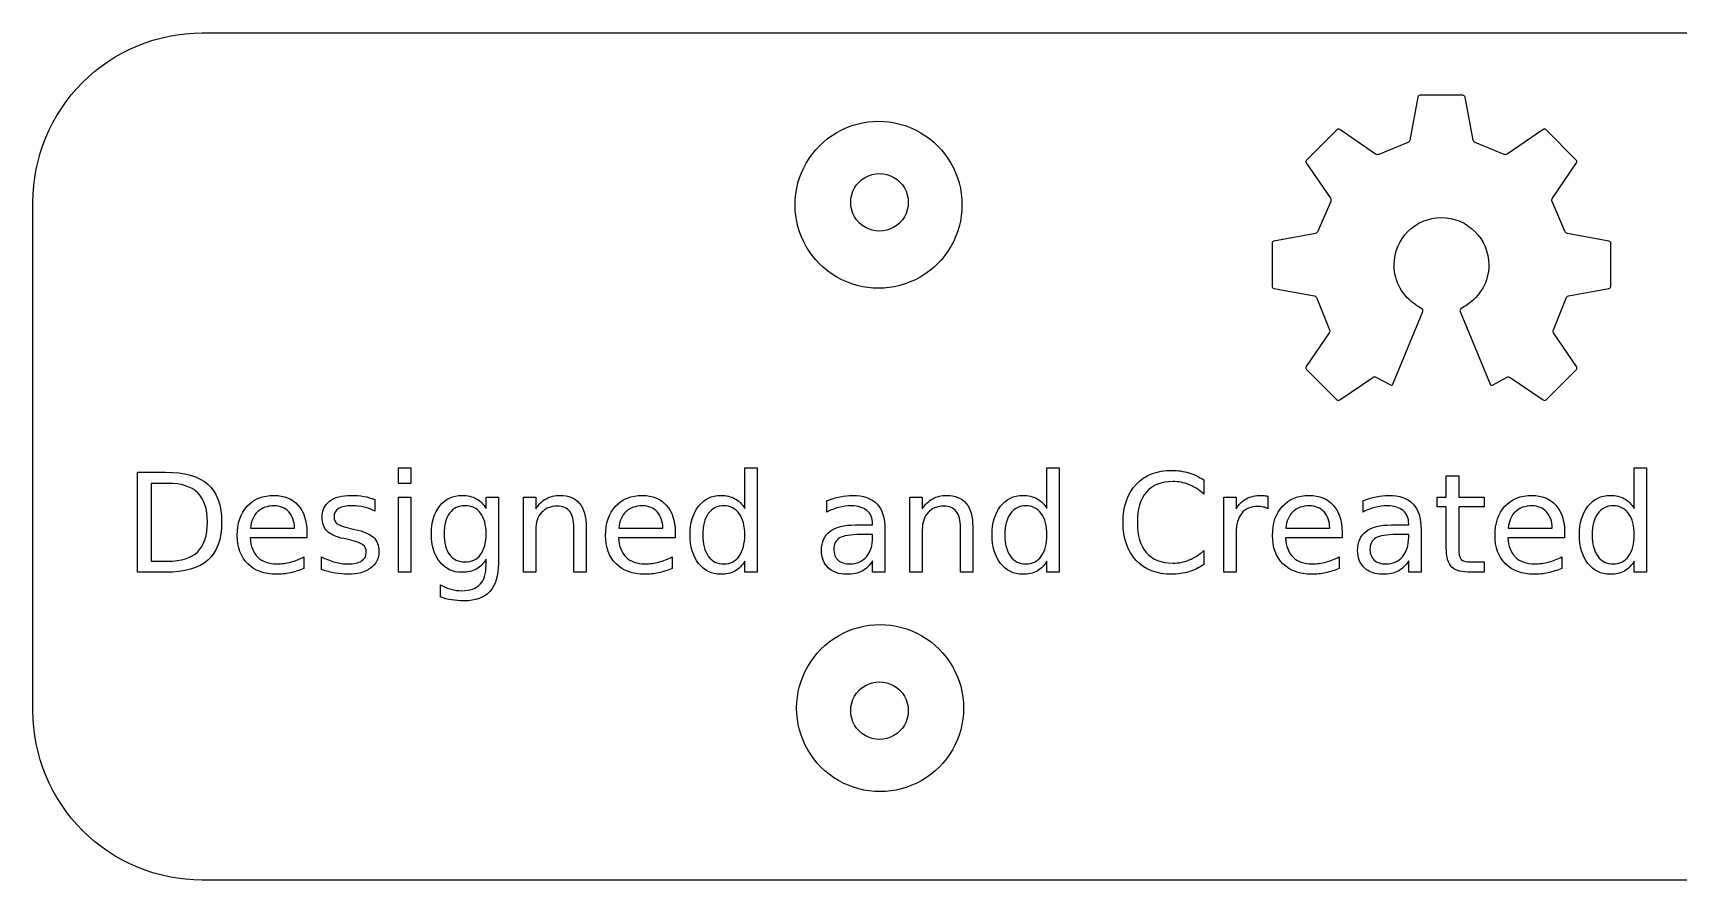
# Model space of a CAD drawing. Extents: x 9 to 461, y 6 to 31.
# Drawn here: x 8.68 to 57.26, y 5.5 to 30.5 of the extents above; entities that cross this region are included whole.
import ezdxf

# ---------------------------------------------------------------- set-up
doc = ezdxf.new("R2010")
doc.units = 0
doc.layers.get('0').update_dxf_attribs({"linetype": 'CONTINUOUS'})

msp = doc.modelspace()

# ---------------------------------------------------------------- linework, layer by layer
at = {"color": 7}
for p, q in [((13.675, 30.5), (153.675, 30.5)), ((8.675, 10.5), (8.675, 25.5)), ((34.525, 25.5), (34.525, 25.5)), ((34.525, 10.5), (34.525, 10.5)), ((153.675, 5.5), (13.675, 5.5))]:
    msp.add_line(p, q, dxfattribs=at)
at = {"color": 1}
for p, q in [((49.571282, 28.606086), (49.334894, 27.335716)), ((50.900936, 28.660556), (49.636772, 28.660556)), ((51.202905, 27.335716), (50.966426, 28.606086)), ((47.179144, 27.642761), (46.285214, 26.748952)), ((48.325262, 26.922245), (47.264014, 27.650561)), ((49.272174, 27.263836), (48.420672, 26.915345)), ((52.117071, 26.915293), (51.265625, 27.263836)), ((53.273796, 27.650509), (52.212481, 26.922193)), ((54.252406, 26.7489), (53.358596, 27.642709)), ((46.277314, 26.664072), (46.992998, 25.62106)), ((53.544696, 25.621008), (54.260306, 26.66402)), ((46.998998, 25.5261), (46.622432, 24.647757)), ((53.915187, 24.647705), (53.538696, 25.526048)), ((46.549752, 24.585217), (45.321598, 24.356816)), ((55.216096, 24.356764), (53.987867, 24.585165)), ((45.267108, 24.291216), (45.267182, 23.027123)), ((55.271068, 23.027048), (55.271218, 24.291142)), ((45.321672, 22.961523), (46.519722, 22.738575)), ((54.018536, 22.7385), (55.216578, 22.961448)), ((46.590832, 22.675585), (46.964853, 21.741281)), ((49.691867, 22.356438), (49.584353, 22.422258)), ((50.954151, 22.422258), (50.846637, 22.356438)), ((53.573485, 21.741206), (53.947506, 22.67551)), ((48.8321, 20.136074), (49.717917, 22.276418)), ((50.820587, 22.276418), (51.706329, 20.135999)), ((46.958153, 21.645871), (46.277655, 20.654187)), ((54.260773, 20.654111), (53.580185, 21.645796)), ((46.285555, 20.569237), (47.179515, 19.675429)), ((53.35892, 19.675352), (54.252873, 20.569161)), ((47.264385, 19.667629), (48.238508, 20.336248)), ((48.331908, 20.339448), (48.76152, 20.110074)), ((51.776909, 20.109999), (52.206513, 20.339372)), ((52.299913, 20.336172), (53.27412, 19.667552))]:
    msp.add_line(p, q, dxfattribs=at)
at = {"color": 6}
for p, q in [((36.110437, 25.428845), (36.110437, 25.428845)), ((36.157274, 10.575277), (36.157274, 10.575277))]:
    msp.add_line(p, q, dxfattribs=at)
at = {"color": 3}
for p, q in [((11.764848, 17.536542), (12.586125, 17.536542)), ((11.764848, 14.581926), (11.764848, 17.536542)), ((19.47495, 17.661217), (19.839082, 17.661217)), ((19.47495, 17.200115), (19.47495, 17.661217)), ((19.839082, 17.661217), (19.839082, 17.200115)), ((29.696373, 16.461956), (29.696373, 17.661217)), ((29.696373, 17.661217), (30.060506, 17.661217)), ((30.060506, 17.661217), (30.060506, 14.581926)), ((38.617611, 16.461956), (38.617611, 17.661217)), ((38.617611, 17.661217), (38.981744, 17.661217)), ((38.981744, 17.661217), (38.981744, 14.581926)), ((55.961381, 16.461956), (55.961381, 17.661217)), ((55.961381, 17.661217), (56.325513, 17.661217)), ((56.325513, 17.661217), (56.325513, 14.581926)), ((12.164602, 17.208031), (12.164602, 14.910437)), ((12.647473, 17.208031), (12.164602, 17.208031)), ((19.839082, 17.200115), (19.47495, 17.200115)), ((43.250401, 17.308961), (43.250401, 17.308959)), ((43.250401, 17.308959), (43.250401, 16.887437)), ((50.412322, 16.798383), (50.412322, 17.427698)), ((50.412322, 17.427698), (50.778433, 17.427698)), ((50.778433, 17.427698), (50.778433, 16.798383)), ((18.774391, 16.733098), (18.774391, 16.733076)), ((18.774391, 16.733076), (18.774391, 16.388734)), ((19.47495, 16.798383), (19.839082, 16.798383)), ((19.47495, 14.581926), (19.47495, 16.798383)), ((19.839082, 16.798383), (19.839082, 14.581926)), ((22.057517, 16.461955), (22.057517, 16.798382)), ((22.057517, 16.798382), (22.421649, 16.798382)), ((22.421649, 16.798382), (22.421649, 14.857004)), ((23.157828, 14.581926), (23.157828, 16.798383)), ((23.157828, 16.798383), (23.523939, 16.798383)), ((23.523939, 16.798383), (23.523939, 16.45404)), ((32.124582, 16.361023), (32.124582, 16.69745)), ((34.572577, 14.581926), (34.572577, 16.798383)), ((34.572577, 16.798383), (34.938689, 16.798383)), ((34.938689, 16.798383), (34.938689, 16.45404)), ((43.842116, 14.581922), (43.842116, 16.798379)), ((43.842116, 16.798379), (44.208227, 16.798379)), ((44.208227, 16.798379), (44.208227, 16.454036)), ((45.13835, 16.832062), (45.140326, 16.457998)), ((47.956411, 16.361023), (47.956411, 16.69745)), ((50.14516, 16.515389), (50.14516, 16.798383)), ((50.14516, 16.798383), (50.412322, 16.798383)), ((50.778433, 16.798383), (51.528466, 16.798383)), ((51.528466, 16.798383), (51.528466, 16.515389)), ((29.696373, 16.461957), (29.696373, 16.461956)), ((38.617611, 16.461957), (38.617611, 16.461956)), ((50.412319, 16.515389), (50.14516, 16.515389)), ((50.412319, 15.31217), (50.412319, 16.515389)), ((51.528466, 16.515389), (50.778433, 16.515389)), ((50.778433, 16.515389), (50.778433, 15.31217)), ((55.961381, 16.461957), (55.961381, 16.461956)), ((16.763749, 15.603079), (15.089533, 15.603079)), ((15.101406, 15.886073), (16.399617, 15.888052)), ((16.763749, 15.781187), (16.763749, 15.603079)), ((16.763749, 15.781181), (16.763749, 15.781187)), ((17.980821, 15.545697), (17.854166, 15.575387)), ((18.054043, 15.878155), (18.178719, 15.850445)), ((22.057517, 15.715881), (22.057517, 15.715881)), ((23.523939, 15.83462), (23.523939, 14.581926)), ((24.649978, 14.581926), (24.649978, 15.907842)), ((25.01411, 15.919717), (25.01411, 15.919716)), ((25.01411, 15.919716), (25.01411, 14.581926)), ((27.640216, 15.603079), (25.966, 15.603079)), ((25.977873, 15.886073), (27.276084, 15.888052)), ((27.640216, 15.781187), (27.640216, 15.603079)), ((27.640216, 15.781181), (27.640216, 15.781187)), ((28.455554, 15.688175), (28.455554, 15.688175)), ((32.959711, 15.981065), (33.470288, 15.981065)), ((33.470288, 15.696093), (33.108135, 15.696091)), ((33.470288, 15.981065), (33.470288, 16.016685)), ((33.470288, 15.614953), (33.470288, 15.696093)), ((33.83442, 15.846494), (33.83442, 14.581926)), ((33.83442, 15.846489), (33.83442, 15.846494)), ((34.938689, 15.83462), (34.938689, 14.581926)), ((36.064727, 14.581926), (36.064727, 15.907842)), ((36.42886, 15.919717), (36.42886, 15.919716)), ((36.42886, 15.919716), (36.42886, 14.581926)), ((37.376792, 15.688175), (37.376792, 15.688175)), ((44.208227, 15.74952), (44.208227, 14.581922)), ((47.33501, 15.603079), (45.660794, 15.603079)), ((45.672668, 15.886073), (46.970878, 15.888052)), ((47.33501, 15.781187), (47.33501, 15.603079)), ((47.33501, 15.781181), (47.33501, 15.781187)), ((48.79154, 15.981065), (49.302117, 15.981065)), ((49.302117, 15.696093), (48.939964, 15.696091)), ((49.302117, 15.981065), (49.302117, 16.016685)), ((49.302117, 15.614953), (49.302117, 15.696093)), ((49.666249, 15.846494), (49.666249, 14.581926)), ((49.666249, 15.846489), (49.666249, 15.846494)), ((53.90522, 15.603079), (52.231004, 15.603079)), ((52.242878, 15.886073), (53.541088, 15.888052)), ((53.90522, 15.781187), (53.90522, 15.603079)), ((53.90522, 15.781181), (53.90522, 15.781187)), ((54.720561, 15.688175), (54.720561, 15.688175)), ((43.250401, 15.227069), (43.250401, 14.809505)), ((12.586125, 14.581926), (11.764848, 14.581926)), ((12.164602, 14.910437), (12.647473, 14.910437)), ((16.678653, 15.039067), (16.678653, 14.694725)), ((17.199124, 14.663055), (17.199124, 15.03907)), ((19.839082, 14.581926), (19.47495, 14.581926)), ((22.057517, 14.791697), (22.057517, 14.971784)), ((23.523939, 14.581926), (23.157828, 14.581926)), ((25.01411, 14.581926), (24.649978, 14.581926)), ((27.55512, 15.039067), (27.55512, 14.694725)), ((29.696373, 14.581926), (29.696373, 14.914395)), ((30.060506, 14.581926), (29.696373, 14.581926)), ((33.470288, 14.581926), (33.470288, 14.918353)), ((33.83442, 14.581926), (33.470288, 14.581926)), ((34.938689, 14.581926), (34.572577, 14.581926)), ((36.42886, 14.581926), (36.064727, 14.581926)), ((38.617611, 14.581926), (38.617611, 14.914395)), ((38.981744, 14.581926), (38.617611, 14.581926)), ((44.208227, 14.581922), (43.842116, 14.581922)), ((47.249914, 15.039067), (47.249914, 14.694725)), ((49.302117, 14.581926), (49.302117, 14.918353)), ((49.666249, 14.581926), (49.302117, 14.581926)), ((51.154436, 14.886689), (51.528463, 14.886689)), ((51.528463, 14.581926), (51.154436, 14.581926)), ((51.528463, 14.886689), (51.528463, 14.581926)), ((53.820124, 15.039067), (53.820124, 14.694725)), ((55.961381, 14.581926), (55.961381, 14.914395)), ((56.325513, 14.581926), (55.961381, 14.581926)), ((20.707853, 13.855641), (20.707853, 14.209878))]:
    msp.add_line(p, q, dxfattribs=at)
at = {"color": 7}
for points in [[(10.139466, 29.035534), (11.077148, 29.973216), (12.348918, 30.5), (13.675, 30.5)], [(8.675, 25.5), (8.675, 26.826082), (9.201784, 28.097852), (10.139466, 29.035534)], [(32.825, 25.5), (32.825, 25.803676), (32.987009, 26.084284), (33.25, 26.236122)], [(33.25, 26.236122), (33.512991, 26.387959), (33.837009, 26.387959), (34.1, 26.236122)], [(34.1, 26.236122), (34.362991, 26.084284), (34.525, 25.803676), (34.525, 25.5)], [(33.25, 24.763878), (32.987009, 24.915716), (32.825, 25.196324), (32.825, 25.5)], [(34.525, 25.5), (34.525, 25.196324), (34.362991, 24.915716), (34.1, 24.763878)], [(34.1, 24.763878), (33.837009, 24.612041), (33.512991, 24.612041), (33.25, 24.763878)], [(32.825, 10.5), (32.825, 10.803676), (32.987009, 11.084284), (33.25, 11.236122)], [(33.25, 11.236122), (33.512991, 11.387959), (33.837009, 11.387959), (34.1, 11.236122)], [(34.1, 11.236122), (34.362991, 11.084284), (34.525, 10.803676), (34.525, 10.5)], [(10.139466, 6.964466), (9.201784, 7.902148), (8.675, 9.173918), (8.675, 10.5)], [(33.25, 9.763878), (32.987009, 9.915716), (32.825, 10.196324), (32.825, 10.5)], [(34.525, 10.5), (34.525, 10.196324), (34.362991, 9.915716), (34.1, 9.763878)], [(34.1, 9.763878), (33.837009, 9.612041), (33.512991, 9.612041), (33.25, 9.763878)], [(13.675, 5.5), (12.348918, 5.5), (11.077148, 6.026784), (10.139466, 6.964466)]]:
    msp.add_open_spline(points, degree=3, dxfattribs=at)
at = {"color": 1}
for points in [[(49.636772, 28.660556), (49.606382, 28.660556), (49.576822, 28.636056), (49.571282, 28.606086)], [(50.966426, 28.606086), (50.961226, 28.636046), (50.931396, 28.660556), (50.900936, 28.660556)], [(47.264014, 27.650561), (47.238864, 27.667821), (47.200694, 27.664311), (47.179144, 27.642761)], [(49.334894, 27.335716), (49.328894, 27.305756), (49.301134, 27.273406), (49.272174, 27.263836)], [(51.265625, 27.263836), (51.236735, 27.273436), (51.208515, 27.305746), (51.202905, 27.335716)], [(53.358596, 27.642709), (53.337036, 27.664299), (53.298946, 27.667809), (53.273796, 27.650509)], [(46.285214, 26.748952), (46.263734, 26.727362), (46.260134, 26.689172), (46.277314, 26.664072)], [(48.420672, 26.915345), (48.393282, 26.901895), (48.350312, 26.904965), (48.325262, 26.922245)], [(52.212481, 26.922193), (52.187411, 26.904933), (52.144371, 26.901873), (52.117071, 26.915293)], [(54.260306, 26.66402), (54.277446, 26.68912), (54.274076, 26.7273), (54.252406, 26.7489)], [(46.992998, 25.62106), (47.010218, 25.59581), (47.012908, 25.55322), (46.998998, 25.5261)], [(53.538696, 25.526048), (53.524696, 25.553168), (53.527316, 25.595758), (53.544696, 25.621008)], [(48.871231, 23.651902), (48.871231, 24.424002), (49.497187, 25.049885), (50.269211, 25.049885)], [(50.269211, 25.049885), (51.041235, 25.049885), (51.667116, 24.424002), (51.667116, 23.651902)], [(45.321598, 24.356816), (45.291588, 24.351116), (45.267108, 24.321696), (45.267108, 24.291216)], [(46.622432, 24.647757), (46.612432, 24.618917), (46.579772, 24.590827), (46.549752, 24.585217)], [(53.987867, 24.585165), (53.957997, 24.590765), (53.925297, 24.618865), (53.915187, 24.647705)], [(55.271218, 24.291142), (55.271293, 24.321702), (55.246818, 24.351142), (55.216878, 24.356812)], [(49.516393, 22.474328), (49.128548, 22.722679), (48.871231, 23.157144), (48.871231, 23.651902)], [(51.667116, 23.651902), (51.667116, 23.157144), (51.409874, 22.722679), (51.021961, 22.474328)], [(45.267182, 23.027123), (45.267182, 22.996633), (45.291732, 22.966983), (45.321672, 22.961523)], [(55.216578, 22.961448), (55.246448, 22.966948), (55.271068, 22.996568), (55.271068, 23.027048)], [(46.519722, 22.738575), (46.549662, 22.733075), (46.581692, 22.704655), (46.590832, 22.675585)], [(49.584353, 22.422258), (49.564443, 22.434358), (49.537503, 22.455208), (49.516393, 22.474328)], [(49.717917, 22.276418), (49.729667, 22.304588), (49.717917, 22.340528), (49.691867, 22.356438)], [(50.846637, 22.356438), (50.820817, 22.340528), (50.808987, 22.304588), (50.820587, 22.276418)], [(51.021961, 22.474328), (51.001001, 22.455208), (50.973911, 22.434358), (50.954151, 22.422258)], [(53.947506, 22.67551), (53.956706, 22.70457), (53.988526, 22.73304), (54.018536, 22.7385)], [(46.964853, 21.741281), (46.978173, 21.713861), (46.975113, 21.670971), (46.958153, 21.645871)], [(53.580185, 21.645796), (53.562965, 21.670896), (53.559755, 21.713786), (53.573485, 21.741206)], [(46.277655, 20.654187), (46.260435, 20.629087), (46.263955, 20.590827), (46.285555, 20.569237)], [(54.252873, 20.569161), (54.274433, 20.590751), (54.277943, 20.629011), (54.260773, 20.654111)], [(48.238508, 20.336248), (48.263588, 20.353428), (48.305648, 20.354778), (48.331908, 20.339448)], [(48.76152, 20.110074), (48.78869, 20.096184), (48.82043, 20.107874), (48.8321, 20.136074)], [(51.706329, 20.135999), (51.718009, 20.107829), (51.749669, 20.096179), (51.776909, 20.109999)], [(52.206513, 20.339372), (52.232783, 20.354682), (52.274773, 20.353412), (52.299913, 20.336172)], [(47.179515, 19.675429), (47.200995, 19.653989), (47.239245, 19.650479), (47.264385, 19.667629)], [(53.27412, 19.667552), (53.29919, 19.650442), (53.33744, 19.653952), (53.35892, 19.675352)]]:
    msp.add_open_spline(points, degree=3, dxfattribs=at)
at = {"color": 6}
for points in [[(32.414009, 27.562979), (33.176462, 28.003181), (34.115842, 28.003181), (34.878295, 27.562979)], [(31.181867, 25.428845), (31.181867, 26.309249), (31.651557, 27.122777), (32.414009, 27.562979)], [(34.878295, 27.562979), (35.640747, 27.122777), (36.110437, 26.309249), (36.110437, 25.428845)], [(32.414009, 23.294711), (31.651557, 23.734913), (31.181867, 24.548441), (31.181867, 25.428845)], [(36.110437, 25.428845), (36.110437, 24.548441), (35.640747, 23.734913), (34.878295, 23.294711)], [(34.878295, 23.294711), (34.115842, 22.854509), (33.176462, 22.854509), (32.414009, 23.294711)], [(32.460846, 12.709411), (33.223299, 13.149613), (34.162679, 13.149613), (34.925132, 12.709411)], [(31.228704, 10.575277), (31.228704, 11.455681), (31.698394, 12.269209), (32.460846, 12.709411)], [(34.925132, 12.709411), (35.687584, 12.269209), (36.157274, 11.455681), (36.157274, 10.575277)], [(32.460846, 8.441143), (31.698394, 8.881345), (31.228704, 9.694873), (31.228704, 10.575277)], [(36.157274, 10.575277), (36.157274, 9.694873), (35.687584, 8.881345), (34.925132, 8.441143)], [(34.925132, 8.441143), (34.162679, 8.000941), (33.223299, 8.000941), (32.460846, 8.441143)]]:
    msp.add_open_spline(points, degree=3, dxfattribs=at)
at = {"color": 3}
for points in [[(12.586125, 17.536542), (13.158709, 17.536542), (13.578912, 17.417143), (13.846734, 17.178346)], [(41.253611, 17.178345), (41.510878, 17.452764), (41.863137, 17.589973), (42.310386, 17.589973)], [(42.310386, 17.589973), (42.487175, 17.589973), (42.653409, 17.566226), (42.809088, 17.518733)], [(42.809088, 17.518733), (42.966087, 17.47256), (43.113192, 17.402636), (43.250401, 17.308961)], [(13.541971, 16.930974), (13.353308, 17.115679), (13.055142, 17.208031), (12.647473, 17.208031)], [(13.846734, 17.178346), (14.114556, 16.940869), (14.248467, 16.568821), (14.248467, 16.062202)], [(40.86771, 16.056265), (40.86771, 16.53122), (40.996344, 16.905246), (41.253611, 17.178345)], [(42.334134, 17.261462), (41.996388, 17.261462), (41.737801, 17.157895), (41.558374, 16.950762)], [(42.818983, 17.168452), (42.667262, 17.230459), (42.505645, 17.261462), (42.334134, 17.261462)], [(43.250401, 16.887437), (43.11583, 17.012772), (42.972024, 17.106444), (42.818983, 17.168452)], [(13.826944, 16.062202), (13.826944, 16.457998), (13.731953, 16.747589), (13.541971, 16.930974)], [(14.709569, 15.66838), (14.709569, 16.031193), (14.807199, 16.318804), (15.002458, 16.531214)], [(15.002458, 16.531214), (15.199036, 16.744944), (15.463559, 16.851809), (15.796028, 16.851809)], [(15.799986, 16.543094), (15.596811, 16.543094), (15.433875, 16.485704), (15.311178, 16.370923)], [(15.796028, 16.851809), (16.094194, 16.851809), (16.329692, 16.755499), (16.502523, 16.562878)], [(16.231403, 16.364986), (16.123219, 16.483725), (15.979413, 16.543094), (15.799986, 16.543094)], [(16.502523, 16.562878), (16.676674, 16.371577), (16.763749, 16.111011), (16.763749, 15.781181)], [(17.214956, 16.198765), (17.214956, 16.407218), (17.288838, 16.568175), (17.436602, 16.681636)], [(17.436602, 16.681636), (17.584365, 16.795097), (17.794137, 16.851828), (18.065917, 16.851828)], [(18.109454, 16.547053), (17.928707, 16.547053), (17.792818, 16.519346), (17.701785, 16.463933)], [(18.065917, 16.851828), (18.200488, 16.851828), (18.327142, 16.841935), (18.445881, 16.822148)], [(18.453797, 16.507473), (18.342974, 16.53386), (18.228193, 16.547053), (18.109454, 16.547053)], [(18.445881, 16.822148), (18.56462, 16.802361), (18.674123, 16.772678), (18.774391, 16.733098)], [(20.440691, 15.71588), (20.440691, 16.058903), (20.523808, 16.333981), (20.690042, 16.541114)], [(20.690042, 16.541114), (20.856277, 16.748247), (21.075284, 16.851814), (21.347063, 16.851814)], [(21.436117, 16.547052), (21.240858, 16.547052), (21.088476, 16.47449), (20.978973, 16.329365)], [(21.347063, 16.851814), (21.510659, 16.851814), (21.651167, 16.819491), (21.768586, 16.754844)], [(21.893261, 16.329365), (21.785077, 16.47449), (21.632696, 16.547052), (21.436117, 16.547052)], [(21.768586, 16.754844), (21.886005, 16.690197), (21.982316, 16.592568), (22.057517, 16.461955)], [(23.523939, 16.45404), (23.611014, 16.587291), (23.713262, 16.6869), (23.830681, 16.752866)], [(24.159192, 16.535178), (23.962613, 16.535178), (23.807593, 16.47251), (23.694132, 16.347175)], [(23.830681, 16.752866), (23.94942, 16.818833), (24.085969, 16.851816), (24.24033, 16.851816)], [(24.527282, 16.378839), (24.445484, 16.483065), (24.322787, 16.535178), (24.159192, 16.535178)], [(24.24033, 16.851816), (24.494959, 16.851816), (24.687579, 16.772657), (24.818191, 16.614339)], [(24.818191, 16.614339), (24.948804, 16.45734), (25.01411, 16.225799), (25.01411, 15.919717)], [(25.586036, 15.66838), (25.586036, 16.031193), (25.683666, 16.318804), (25.878925, 16.531214)], [(25.878925, 16.531214), (26.075503, 16.744944), (26.340026, 16.851809), (26.672495, 16.851809)], [(26.676453, 16.543094), (26.473278, 16.543094), (26.310342, 16.485704), (26.187645, 16.370923)], [(26.672495, 16.851809), (26.970661, 16.851809), (27.206159, 16.755499), (27.37899, 16.562878)], [(27.10787, 16.364986), (26.999686, 16.483725), (26.85588, 16.543094), (26.676453, 16.543094)], [(27.37899, 16.562878), (27.553141, 16.371577), (27.640216, 16.111011), (27.640216, 15.781181)], [(28.079548, 15.688176), (28.079548, 16.036477), (28.163325, 16.317492), (28.330878, 16.531221)], [(28.330878, 16.531221), (28.499751, 16.744951), (28.718098, 16.851816), (28.98592, 16.851816)], [(29.074974, 16.547052), (28.882353, 16.547052), (28.730632, 16.470532), (28.619809, 16.317491)], [(28.98592, 16.851816), (29.149515, 16.851816), (29.289363, 16.819493), (29.405464, 16.754846)], [(29.530139, 16.317491), (29.419316, 16.470532), (29.267595, 16.547052), (29.074974, 16.547052)], [(29.405464, 16.754846), (29.522883, 16.691519), (29.619853, 16.59389), (29.696373, 16.461957)], [(32.124582, 16.69745), (32.257833, 16.748903), (32.387127, 16.787163), (32.512462, 16.81223)], [(32.840973, 16.543093), (32.714318, 16.543093), (32.590962, 16.52792), (32.470904, 16.497573)], [(32.512462, 16.81223), (32.637797, 16.838617), (32.759834, 16.85181), (32.878573, 16.85181)], [(33.304054, 16.404565), (33.19455, 16.496917), (33.04019, 16.543093), (32.840973, 16.543093)], [(32.878573, 16.85181), (33.199168, 16.85181), (33.438624, 16.768693), (33.596943, 16.602459)], [(33.596943, 16.602459), (33.755261, 16.436224), (33.83442, 16.184234), (33.83442, 15.846489)], [(34.938689, 16.45404), (35.025764, 16.587291), (35.128011, 16.6869), (35.24543, 16.752866)], [(35.573941, 16.535178), (35.377362, 16.535178), (35.222342, 16.47251), (35.108881, 16.347175)], [(35.24543, 16.752866), (35.364169, 16.818833), (35.500718, 16.851816), (35.655079, 16.851816)], [(35.942031, 16.378839), (35.860233, 16.483065), (35.737536, 16.535178), (35.573941, 16.535178)], [(35.655079, 16.851816), (35.909708, 16.851816), (36.102328, 16.772657), (36.232941, 16.614339)], [(36.232941, 16.614339), (36.363554, 16.45734), (36.42886, 16.225799), (36.42886, 15.919717)], [(37.000786, 15.688176), (37.000786, 16.036477), (37.084563, 16.317492), (37.252116, 16.531221)], [(37.252116, 16.531221), (37.420989, 16.744951), (37.639336, 16.851816), (37.907158, 16.851816)], [(37.996212, 16.547052), (37.803591, 16.547052), (37.65187, 16.470532), (37.541047, 16.317491)], [(37.907158, 16.851816), (38.070753, 16.851816), (38.210601, 16.819493), (38.326702, 16.754846)], [(38.451377, 16.317491), (38.340554, 16.470532), (38.188833, 16.547052), (37.996212, 16.547052)], [(38.326702, 16.754846), (38.444121, 16.691519), (38.541091, 16.59389), (38.617611, 16.461957)], [(41.558374, 16.950762), (41.378947, 16.744948), (41.289233, 16.446782), (41.289233, 16.056264)], [(44.208227, 16.454036), (44.284748, 16.588607), (44.384356, 16.688215), (44.507053, 16.752862)], [(44.847438, 16.527258), (44.641624, 16.527258), (44.483306, 16.459973), (44.372483, 16.325403)], [(44.507053, 16.752862), (44.62975, 16.818829), (44.778833, 16.851812), (44.954302, 16.851812)], [(45.005756, 16.509448), (44.958263, 16.521321), (44.90549, 16.527258), (44.847438, 16.527258)], [(44.954302, 16.851812), (44.979369, 16.851812), (45.007075, 16.849845), (45.037422, 16.845912)], [(45.037422, 16.845912), (45.067769, 16.843245), (45.101411, 16.838629), (45.13835, 16.832062)], [(45.28083, 15.66838), (45.28083, 16.031193), (45.37846, 16.318804), (45.573719, 16.531214)], [(45.573719, 16.531214), (45.770298, 16.744944), (46.034821, 16.851809), (46.36729, 16.851809)], [(46.371248, 16.543094), (46.168073, 16.543094), (46.005137, 16.485704), (45.88244, 16.370923)], [(46.36729, 16.851809), (46.665456, 16.851809), (46.900954, 16.755499), (47.073785, 16.562878)], [(46.802665, 16.364986), (46.694481, 16.483725), (46.550675, 16.543094), (46.371248, 16.543094)], [(47.073785, 16.562878), (47.247935, 16.371577), (47.33501, 16.111011), (47.33501, 15.781181)], [(47.956411, 16.69745), (48.089662, 16.748903), (48.218956, 16.787163), (48.344291, 16.81223)], [(48.672802, 16.543093), (48.546147, 16.543093), (48.422791, 16.52792), (48.302733, 16.497573)], [(48.344291, 16.81223), (48.469626, 16.838617), (48.591663, 16.85181), (48.710402, 16.85181)], [(49.135883, 16.404565), (49.02638, 16.496917), (48.872019, 16.543093), (48.672802, 16.543093)], [(48.710402, 16.85181), (49.030997, 16.85181), (49.270453, 16.768693), (49.428772, 16.602459)], [(49.428772, 16.602459), (49.58709, 16.436224), (49.666249, 16.184234), (49.666249, 15.846489)], [(51.85104, 15.66838), (51.85104, 16.031193), (51.94867, 16.318804), (52.143929, 16.531214)], [(52.143929, 16.531214), (52.340508, 16.744944), (52.605031, 16.851809), (52.937499, 16.851809)], [(52.941457, 16.543094), (52.738282, 16.543094), (52.575346, 16.485704), (52.452649, 16.370923)], [(52.937499, 16.851809), (53.235665, 16.851809), (53.471164, 16.755499), (53.643995, 16.562878)], [(53.372875, 16.364986), (53.26469, 16.483725), (53.120884, 16.543094), (52.941457, 16.543094)], [(53.643995, 16.562878), (53.818145, 16.371577), (53.90522, 16.111011), (53.90522, 15.781181)], [(54.344555, 15.688176), (54.344555, 16.036477), (54.428332, 16.317492), (54.595885, 16.531221)], [(54.595885, 16.531221), (54.764758, 16.744951), (54.983105, 16.851816), (55.250927, 16.851816)], [(55.339981, 16.547052), (55.14736, 16.547052), (54.995639, 16.470532), (54.884816, 16.317491)], [(55.250927, 16.851816), (55.414522, 16.851816), (55.55437, 16.819493), (55.670471, 16.754846)], [(55.795146, 16.317491), (55.684323, 16.470532), (55.532602, 16.547052), (55.339981, 16.547052)], [(55.670471, 16.754846), (55.78789, 16.691519), (55.88486, 16.59389), (55.961381, 16.461957)], [(13.541971, 15.187494), (13.731953, 15.372199), (13.826944, 15.663768), (13.826944, 16.062202)], [(14.248467, 16.062202), (14.248467, 15.552945), (14.113896, 15.178918), (13.844755, 14.940121)], [(15.311178, 16.370923), (15.189801, 16.256142), (15.119877, 16.094526), (15.101406, 15.886073)], [(16.399617, 15.888052), (16.39695, 16.087269), (16.340879, 16.246247), (16.231403, 16.364986)], [(17.365358, 15.793074), (17.26509, 15.892023), (17.214956, 16.027254), (17.214956, 16.198765)], [(17.701785, 16.463933), (17.612071, 16.40852), (17.567214, 16.325403), (17.567214, 16.214582)], [(17.567214, 16.214582), (17.567214, 16.130145), (17.599537, 16.06352), (17.664184, 16.014705)], [(18.774391, 16.388734), (18.671484, 16.441507), (18.56462, 16.481087), (18.453797, 16.507473)], [(20.978973, 16.329365), (20.870789, 16.18424), (20.816697, 15.979745), (20.816697, 15.715881)], [(22.057517, 15.715881), (22.057517, 15.979745), (22.002765, 16.18424), (21.893261, 16.329365)], [(23.694132, 16.347175), (23.58067, 16.22184), (23.523939, 16.050988), (23.523939, 15.83462)], [(24.649978, 15.907842), (24.649978, 16.117614), (24.609079, 16.274613), (24.527282, 16.378839)], [(26.187645, 16.370923), (26.066268, 16.256142), (25.996344, 16.094526), (25.977873, 15.886073)], [(27.276084, 15.888052), (27.273417, 16.087269), (27.217346, 16.246247), (27.10787, 16.364986)], [(28.619809, 16.317491), (28.510306, 16.165769), (28.455554, 15.955997), (28.455554, 15.688175)], [(29.696373, 15.688175), (29.696373, 15.955997), (29.640962, 16.165769), (29.530139, 16.317491)], [(32.470904, 16.497573), (32.350846, 16.467226), (32.235405, 16.42171), (32.124582, 16.361023)], [(33.470288, 16.016685), (33.470288, 16.184238), (33.414877, 16.313532), (33.304054, 16.404565)], [(35.108881, 16.347175), (34.99542, 16.22184), (34.938689, 16.050988), (34.938689, 15.83462)], [(36.064727, 15.907842), (36.064727, 16.117614), (36.023828, 16.274613), (35.942031, 16.378839)], [(37.541047, 16.317491), (37.431544, 16.165769), (37.376792, 15.955997), (37.376792, 15.688175)], [(38.617611, 15.688175), (38.617611, 15.955997), (38.5622, 16.165769), (38.451377, 16.317491)], [(41.253611, 14.934184), (40.996344, 15.208602), (40.86771, 15.582629), (40.86771, 16.056265)], [(41.289233, 16.056264), (41.289233, 15.667065), (41.378947, 15.368898), (41.558374, 15.161765)], [(44.372483, 16.325403), (44.262979, 16.192152), (44.208227, 16.000191), (44.208227, 15.74952)], [(45.140326, 16.457998), (45.099426, 16.481745), (45.054569, 16.498895), (45.005756, 16.509448)], [(45.88244, 16.370923), (45.761063, 16.256142), (45.691139, 16.094526), (45.672668, 15.886073)], [(46.970878, 15.888052), (46.968211, 16.087269), (46.91214, 16.246247), (46.802665, 16.364986)], [(48.302733, 16.497573), (48.182675, 16.467226), (48.067234, 16.42171), (47.956411, 16.361023)], [(49.302117, 16.016685), (49.302117, 16.184238), (49.246706, 16.313532), (49.135883, 16.404565)], [(52.452649, 16.370923), (52.331272, 16.256142), (52.261348, 16.094526), (52.242878, 15.886073)], [(53.541088, 15.888052), (53.538421, 16.087269), (53.48235, 16.246247), (53.372875, 16.364986)], [(54.884816, 16.317491), (54.775313, 16.165769), (54.720561, 15.955997), (54.720561, 15.688175)], [(55.961381, 15.688175), (55.961381, 15.955997), (55.905969, 16.165769), (55.795146, 16.317491)], [(15.018289, 14.833251), (14.812476, 15.039064), (14.709569, 15.317441), (14.709569, 15.66838)], [(15.089533, 15.603079), (15.105366, 15.352408), (15.180567, 15.161107), (15.315136, 15.029176)], [(17.854166, 15.575387), (17.628563, 15.62288), (17.465627, 15.695443), (17.365358, 15.793074)], [(17.664184, 16.014705), (17.728831, 15.967212), (17.858784, 15.921695), (18.054043, 15.878155)], [(18.178719, 15.850445), (18.437305, 15.795032), (18.62069, 15.716532), (18.728875, 15.614946)], [(18.728875, 15.614946), (18.838378, 15.514678), (18.89313, 15.374171), (18.89313, 15.193424)], [(20.690042, 14.892625), (20.523808, 15.099758), (20.440691, 15.374177), (20.440691, 15.71588)], [(20.816697, 15.715881), (20.816697, 15.453336), (20.870789, 15.249502), (20.978973, 15.104377)], [(21.893261, 15.104377), (22.002765, 15.249502), (22.057517, 15.453336), (22.057517, 15.715881)], [(25.894756, 14.833251), (25.688943, 15.039064), (25.586036, 15.317441), (25.586036, 15.66838)], [(25.966, 15.603079), (25.981833, 15.352408), (26.057034, 15.161107), (26.191603, 15.029176)], [(28.330878, 14.845132), (28.163325, 15.058861), (28.079548, 15.339876), (28.079548, 15.688176)], [(28.455554, 15.688175), (28.455554, 15.420354), (28.510306, 15.209922), (28.619809, 15.056881)], [(29.530139, 15.056881), (29.640962, 15.209922), (29.696373, 15.420354), (29.696373, 15.688175)], [(31.962306, 15.227074), (31.962306, 15.476425), (32.045423, 15.664428), (32.211657, 15.791083)], [(32.211657, 15.791083), (32.379211, 15.917738), (32.628562, 15.981065), (32.959711, 15.981065)], [(32.49663, 15.595163), (32.383169, 15.527878), (32.326438, 15.413098), (32.326438, 15.250821)], [(33.108135, 15.696091), (32.813927, 15.696091), (32.610092, 15.662448), (32.49663, 15.595163)], [(33.286243, 15.043028), (33.40894, 15.186834), (33.470288, 15.377476), (33.470288, 15.614953)], [(37.252116, 14.845132), (37.084563, 15.058861), (37.000786, 15.339876), (37.000786, 15.688176)], [(37.376792, 15.688175), (37.376792, 15.420354), (37.431544, 15.209922), (37.541047, 15.056881)], [(38.451377, 15.056881), (38.5622, 15.209922), (38.617611, 15.420354), (38.617611, 15.688175)], [(45.589551, 14.833251), (45.383737, 15.039064), (45.28083, 15.317441), (45.28083, 15.66838)], [(45.660794, 15.603079), (45.676627, 15.352408), (45.751829, 15.161107), (45.886398, 15.029176)], [(47.794135, 15.227074), (47.794135, 15.476425), (47.877252, 15.664428), (48.043486, 15.791083)], [(48.043486, 15.791083), (48.21104, 15.917738), (48.460391, 15.981065), (48.79154, 15.981065)], [(48.328459, 15.595163), (48.214998, 15.527878), (48.158267, 15.413098), (48.158267, 15.250821)], [(48.939964, 15.696091), (48.645756, 15.696091), (48.441921, 15.662448), (48.328459, 15.595163)], [(49.118072, 15.043028), (49.240769, 15.186834), (49.302117, 15.377476), (49.302117, 15.614953)], [(52.159761, 14.833251), (51.953947, 15.039064), (51.85104, 15.317441), (51.85104, 15.66838)], [(52.231004, 15.603079), (52.246837, 15.352408), (52.322038, 15.161107), (52.456607, 15.029176)], [(54.595885, 14.845132), (54.428332, 15.058861), (54.344555, 15.339876), (54.344555, 15.688176)], [(54.720561, 15.688175), (54.720561, 15.420354), (54.775313, 15.209922), (54.884816, 15.056881)], [(55.795146, 15.056881), (55.905969, 15.209922), (55.961381, 15.420354), (55.961381, 15.688175)], [(12.647473, 14.910437), (13.055142, 14.910437), (13.353308, 15.002789), (13.541971, 15.187494)], [(18.418175, 15.393316), (18.352208, 15.446089), (18.206424, 15.496883), (17.980821, 15.545697)], [(18.380574, 14.916382), (18.472927, 14.975749), (18.519103, 15.058866), (18.519103, 15.165733)], [(18.519103, 15.165733), (18.519103, 15.264682), (18.48546, 15.340543), (18.418175, 15.393316)], [(18.89313, 15.193424), (18.89313, 14.98761), (18.811332, 14.824674), (18.647737, 14.704616)], [(20.978973, 15.104377), (21.088476, 14.959252), (21.240858, 14.886689), (21.436117, 14.886689)], [(21.436117, 14.886689), (21.632696, 14.886689), (21.785077, 14.959252), (21.893261, 15.104377)], [(32.162183, 14.714519), (32.028932, 14.842493), (31.962306, 15.013345), (31.962306, 15.227074)], [(32.326438, 15.250821), (32.326438, 15.121528), (32.368656, 15.018621), (32.453093, 14.9421)], [(41.558374, 15.161765), (41.737801, 14.955951), (41.996388, 14.853044), (42.334134, 14.853044)], [(42.818983, 14.946054), (42.972024, 15.008061), (43.11583, 15.101732), (43.250401, 15.227069)], [(47.994012, 14.714519), (47.860761, 14.842493), (47.794135, 15.013345), (47.794135, 15.227074)], [(48.158267, 15.250821), (48.158267, 15.121528), (48.200485, 15.018621), (48.284922, 14.9421)], [(50.572617, 14.738266), (50.465752, 14.843811), (50.412319, 15.035113), (50.412319, 15.31217)], [(50.778433, 15.31217), (50.778433, 15.131423), (50.80284, 15.015322), (50.851653, 14.963869)], [(13.844755, 14.940121), (13.575614, 14.701324), (13.15607, 14.581926), (12.586125, 14.581926)], [(15.859355, 14.52453), (15.505778, 14.52453), (15.225422, 14.627437), (15.018289, 14.833251)], [(15.315136, 15.029176), (15.451026, 14.898563), (15.639689, 14.833257), (15.881124, 14.833257)], [(15.881124, 14.833257), (16.020972, 14.833257), (16.156202, 14.850407), (16.286815, 14.884707)], [(16.678653, 14.694725), (16.54804, 14.639312), (16.414129, 14.597093), (16.27692, 14.56807)], [(16.286815, 14.884707), (16.418747, 14.919007), (16.54936, 14.97046), (16.678653, 15.039067)], [(17.199124, 15.03907), (17.333695, 14.969147), (17.466286, 14.916374), (17.596899, 14.880752)], [(17.604815, 14.560149), (17.476841, 14.582576), (17.341611, 14.616878), (17.199124, 14.663055)], [(17.596899, 14.880752), (17.727512, 14.846452), (17.856805, 14.829302), (17.984779, 14.829302)], [(18.647737, 14.704616), (18.48546, 14.584558), (18.261836, 14.524529), (17.976863, 14.524529)], [(17.984779, 14.829302), (18.15629, 14.829302), (18.288222, 14.858329), (18.380574, 14.916382)], [(21.347063, 14.581925), (21.075284, 14.581925), (20.856277, 14.685492), (20.690042, 14.892625)], [(21.768586, 14.678895), (21.651167, 14.614248), (21.510659, 14.581925), (21.347063, 14.581925)], [(22.057517, 14.971784), (21.982316, 14.841171), (21.886005, 14.743542), (21.768586, 14.678895)], [(21.879409, 14.227688), (21.998148, 14.351704), (22.057517, 14.539707), (22.057517, 14.791697)], [(22.421649, 14.857004), (22.421649, 14.479679), (22.337872, 14.199323), (22.170318, 14.015938)], [(26.735822, 14.52453), (26.382245, 14.52453), (26.101889, 14.627437), (25.894756, 14.833251)], [(26.191603, 15.029176), (26.327493, 14.898563), (26.516156, 14.833257), (26.757591, 14.833257)], [(26.757591, 14.833257), (26.897439, 14.833257), (27.032669, 14.850407), (27.163282, 14.884707)], [(27.55512, 14.694725), (27.424507, 14.639312), (27.290596, 14.597093), (27.153387, 14.56807)], [(27.163282, 14.884707), (27.295214, 14.919007), (27.425827, 14.97046), (27.55512, 15.039067)], [(28.98592, 14.524537), (28.718098, 14.524537), (28.499751, 14.631402), (28.330878, 14.845132)], [(28.619809, 15.056881), (28.730632, 14.90516), (28.882353, 14.829299), (29.074974, 14.829299)], [(29.405464, 14.619527), (29.289363, 14.5562), (29.149515, 14.524537), (28.98592, 14.524537)], [(29.074974, 14.829299), (29.267595, 14.829299), (29.419316, 14.90516), (29.530139, 15.056881)], [(29.696373, 14.914395), (29.619853, 14.782463), (29.522883, 14.684174), (29.405464, 14.619527)], [(32.704423, 14.524537), (32.4775, 14.524537), (32.296754, 14.587864), (32.162183, 14.714519)], [(32.453093, 14.9421), (32.538848, 14.866899), (32.654948, 14.829299), (32.801393, 14.829299)], [(33.159588, 14.619527), (33.035572, 14.5562), (32.88385, 14.524537), (32.704423, 14.524537)], [(32.801393, 14.829299), (33.003249, 14.829299), (33.164866, 14.900542), (33.286243, 15.043028)], [(33.470288, 14.918353), (33.387171, 14.783782), (33.283604, 14.684174), (33.159588, 14.619527)], [(37.907158, 14.524537), (37.639336, 14.524537), (37.420989, 14.631402), (37.252116, 14.845132)], [(37.541047, 15.056881), (37.65187, 14.90516), (37.803591, 14.829299), (37.996212, 14.829299)], [(38.326702, 14.619527), (38.210601, 14.5562), (38.070753, 14.524537), (37.907158, 14.524537)], [(37.996212, 14.829299), (38.188833, 14.829299), (38.340554, 14.90516), (38.451377, 15.056881)], [(38.617611, 14.914395), (38.541091, 14.782463), (38.444121, 14.684174), (38.326702, 14.619527)], [(42.310386, 14.524535), (41.863137, 14.524535), (41.510878, 14.661085), (41.253611, 14.934184)], [(42.80513, 14.595775), (42.649451, 14.548282), (42.484536, 14.524535), (42.310386, 14.524535)], [(42.334134, 14.853044), (42.505645, 14.853044), (42.667262, 14.884047), (42.818983, 14.946054)], [(43.250401, 14.809505), (43.110553, 14.714514), (42.962129, 14.64327), (42.80513, 14.595775)], [(46.430617, 14.52453), (46.07704, 14.52453), (45.796684, 14.627437), (45.589551, 14.833251)], [(45.886398, 15.029176), (46.022288, 14.898563), (46.210951, 14.833257), (46.452386, 14.833257)], [(46.452386, 14.833257), (46.592234, 14.833257), (46.727464, 14.850407), (46.858076, 14.884707)], [(47.249914, 14.694725), (47.119301, 14.639312), (46.985391, 14.597093), (46.848182, 14.56807)], [(46.858076, 14.884707), (46.990008, 14.919007), (47.120621, 14.97046), (47.249914, 15.039067)], [(48.536252, 14.524537), (48.309329, 14.524537), (48.128583, 14.587864), (47.994012, 14.714519)], [(48.284922, 14.9421), (48.370678, 14.866899), (48.486778, 14.829299), (48.633222, 14.829299)], [(48.991417, 14.619527), (48.867401, 14.5562), (48.715679, 14.524537), (48.536252, 14.524537)], [(48.633222, 14.829299), (48.835078, 14.829299), (48.996695, 14.900542), (49.118072, 15.043028)], [(49.302117, 14.918353), (49.219, 14.783782), (49.115433, 14.684174), (48.991417, 14.619527)], [(51.154436, 14.581926), (50.873421, 14.581926), (50.679482, 14.634039), (50.572617, 14.738266)], [(50.851653, 14.963869), (50.901786, 14.912416), (51.002714, 14.886689), (51.154436, 14.886689)], [(53.000827, 14.52453), (52.647249, 14.52453), (52.366894, 14.627437), (52.159761, 14.833251)], [(52.456607, 15.029176), (52.592497, 14.898563), (52.78116, 14.833257), (53.022595, 14.833257)], [(53.022595, 14.833257), (53.162443, 14.833257), (53.297673, 14.850407), (53.428286, 14.884707)], [(53.820124, 14.694725), (53.689511, 14.639312), (53.5556, 14.597093), (53.418391, 14.56807)], [(53.428286, 14.884707), (53.560218, 14.919007), (53.690831, 14.97046), (53.820124, 15.039067)], [(55.250927, 14.524537), (54.983105, 14.524537), (54.764758, 14.631402), (54.595885, 14.845132)], [(54.884816, 15.056881), (54.995639, 14.90516), (55.14736, 14.829299), (55.339981, 14.829299)], [(55.670471, 14.619527), (55.55437, 14.5562), (55.414522, 14.524537), (55.250927, 14.524537)], [(55.339981, 14.829299), (55.532602, 14.829299), (55.684323, 14.90516), (55.795146, 15.056881)], [(55.961381, 14.914395), (55.88486, 14.782463), (55.78789, 14.684174), (55.670471, 14.619527)], [(16.27692, 14.56807), (16.139711, 14.539043), (16.000522, 14.52453), (15.859355, 14.52453)], [(17.976863, 14.524529), (17.858124, 14.524529), (17.734108, 14.536402), (17.604815, 14.560149)], [(20.707853, 14.209878), (20.814718, 14.151831), (20.920263, 14.108954), (21.02449, 14.081245)], [(21.343105, 14.039685), (21.581902, 14.039685), (21.76067, 14.102353), (21.879409, 14.227688)], [(27.153387, 14.56807), (27.016178, 14.539043), (26.876989, 14.52453), (26.735822, 14.52453)], [(46.848182, 14.56807), (46.710973, 14.539043), (46.571784, 14.52453), (46.430617, 14.52453)], [(53.418391, 14.56807), (53.281182, 14.539043), (53.141994, 14.52453), (53.000827, 14.52453)], [(21.038343, 13.768571), (20.924881, 13.787044), (20.814718, 13.816068), (20.707853, 13.855641)], [(21.02449, 14.081245), (21.128716, 14.053538), (21.234921, 14.039685), (21.343105, 14.039685)], [(21.400496, 13.738881), (21.272522, 13.738881), (21.151804, 13.748778), (21.038343, 13.768571)], [(22.170318, 14.015938), (22.002765, 13.831233), (21.746157, 13.738881), (21.400496, 13.738881)]]:
    msp.add_open_spline(points, degree=3, dxfattribs=at)

doc.saveas('drawing.dxf')
